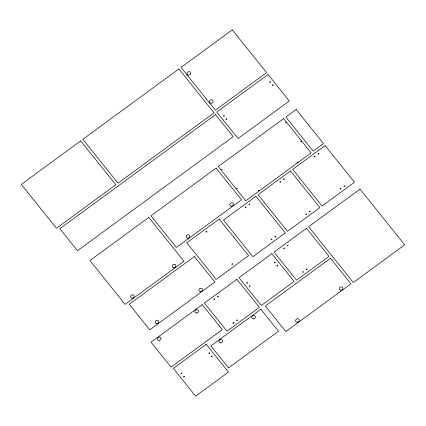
<?xml version="1.0" encoding="UTF-8"?>
<svg xmlns="http://www.w3.org/2000/svg" width="426" height="426" viewBox="0 0 426 426"><rect width="100%" height="100%" fill="white"/><g stroke="black" fill="none" stroke-linecap="round" stroke-linejoin="round"><path stroke-width="0.64" d="M181.082 373.586C182.179 374.944 182.03 372.01 181.082 373.586M183.627 376.749C184.517 378.166 184.809 375.247 183.633 376.717M206.024 231.872C207.015 233.224 207.158 230.338 206.035 231.808M208.969 353.159C209.991 354.544 210.045 351.551 208.969 353.159M211.504 356.328C212.468 357.723 212.585 354.815 211.509 356.296M213.847 299.143C214.795 300.522 215.066 297.604 213.852 299.116M217.553 296.437C218.506 297.843 218.714 294.851 217.553 296.437M221.632 169.734L222.154 169.686L221.637 169.718M223.543 115.973C224.571 117.336 224.603 114.434 223.543 115.941M226.089 119.131C227.122 120.515 227.159 117.539 226.089 119.131M231.877 264.099C232.878 265.505 232.942 262.491 231.877 264.099M232.979 323.004C233.991 324.378 234.124 321.39 232.979 323.004M236.75 188.585L237.271 188.532L236.755 188.548M236.68 320.288C237.777 321.646 237.607 318.701 236.68 320.288M245.28 207.265C246.281 208.655 246.308 205.737 245.28 207.265M246.782 282.917C247.751 284.302 247.852 281.416 246.782 282.885M248.981 204.555C249.924 205.939 250.19 202.994 248.981 204.523M249.322 286.08C250.36 287.449 250.344 284.536 249.322 286.08M258.433 190.406L258.949 190.326L258.433 190.406M269.812 82.08C270.835 83.432 270.92 80.514 269.812 82.048M271.128 239.497C272.193 240.85 272.155 237.926 271.133 239.465M272.347 85.248C273.274 86.664 273.508 83.666 272.347 85.248M274.472 262.629C275.531 264.013 275.425 261.053 274.472 262.629M274.829 236.787C275.856 238.15 275.915 235.195 274.834 236.755M277.012 265.797C277.944 267.177 278.242 264.253 277.012 265.765M279.877 181.923C280.787 183.34 281.048 180.374 279.877 181.891M283.578 179.213C284.493 180.624 284.733 177.669 283.578 179.181M283.562 248.299C284.531 249.695 284.659 246.76 283.562 248.267M285.665 122.832L286.181 122.768L285.665 122.816M287.257 245.589C288.327 246.968 288.194 244.018 287.257 245.589M296.991 162.162L297.508 162.114L296.991 162.13M300.783 141.682L301.299 141.597L300.783 141.682M302.556 271.99C303.461 273.423 303.727 270.435 302.556 271.99M305.724 214.15C306.704 215.54 306.811 212.617 305.73 214.124M306.257 269.28C307.183 270.696 307.428 267.704 306.257 269.28M309.425 211.44C310.575 212.787 310.282 209.848 309.425 211.44M314.473 156.582C315.496 157.961 315.453 155.059 314.473 156.582M318.174 153.871C319.154 155.25 319.34 152.284 318.174 153.871M340.321 188.809C341.359 190.198 341.322 187.227 340.321 188.809M344.022 186.098C345.097 187.445 345.044 184.517 344.022 186.098M80.684 140.91L21.3 184.41L56.461 228.251L115.845 184.756L80.684 140.91M178.877 68.98L82.836 139.334L117.997 183.18L214.038 112.826L178.877 68.98M232.276 29.863L181.029 67.404L215.338 110.18L266.585 72.638L232.276 29.863M268.06 74.481L216.813 112.022L238.07 138.525L289.318 100.983L268.06 74.481M215.519 114.663L59.832 228.703L77.489 250.722L233.171 136.677L215.519 114.663M148.802 217.414L89.939 260.536L125.1 304.382L183.968 261.26L148.802 217.414M216.104 168.116L150.953 215.838L176.348 247.501L241.494 199.778L216.104 168.116M283.663 118.63L218.256 166.539L245.743 200.816L311.145 152.902L283.663 118.63M296.139 109.487L285.814 117.054L313.137 151.124L323.462 143.562L296.139 109.487M219.214 219.017L186.774 242.783L216.163 279.429L248.608 255.664L219.214 219.017M255.909 196.29L223.464 220.056L252.858 256.702L285.303 232.937L255.909 196.29M290.505 170.943L258.06 194.714L287.454 231.361L319.899 207.59L290.505 170.943M325.102 145.601L292.657 169.367L322.051 206.019L354.496 182.248L325.102 145.601M194.394 256.543L129.243 304.265L149.734 329.815L214.885 282.092L194.394 256.543M202.27 304.654L151.022 342.195L171.039 367.153L222.292 329.612L202.27 304.654M236.867 279.312L204.421 303.078L226.967 331.183L259.413 307.418L236.867 279.312M271.873 253.667L239.018 277.736L261.282 305.49L294.137 281.426L271.873 253.667M306.47 228.325L274.024 252.096L296.565 280.202L329.01 256.436L306.47 228.325M360.002 189.117L308.621 226.749L353.319 282.486L404.7 244.849L360.002 189.117M206.211 344.315L173.355 368.378L195.619 396.137L228.469 372.074L206.211 344.315M260.888 309.26L210.886 345.885L228.538 367.899L278.54 331.274L260.888 309.26M330.491 258.273L265.339 305.996L285.83 331.545L350.976 283.822L330.491 258.273M297.194 322.162A1.874 1.645 -27.6 0 0 299.132 319.665A1.874 1.645 -27.6 0 0 295.995 319.58A1.874 1.645 -27.6 0 0 297.194 322.162M340.827 290.202A1.874 1.645 -27.6 0 0 342.765 287.704A1.874 1.645 -27.6 0 0 339.628 287.614A1.874 1.645 -27.6 0 0 340.827 290.202M220.54 342.898A1.874 1.645 -27.6 0 0 222.484 340.395A1.874 1.645 -27.6 0 0 219.347 340.31A1.874 1.645 -27.6 0 0 220.54 342.898M253.332 318.877A1.874 1.645 -27.6 0 0 255.27 316.38A1.874 1.645 -27.6 0 0 252.139 316.289A1.874 1.645 -27.6 0 0 253.332 318.877M158.957 340.465A1.874 1.645 -27.6 0 0 160.9 337.967A1.874 1.645 -27.6 0 0 157.764 337.882A1.874 1.645 -27.6 0 0 158.957 340.465M196.439 313.014A1.874 1.645 -27.6 0 0 198.378 310.511A1.874 1.645 -27.6 0 0 195.241 310.426A1.874 1.645 -27.6 0 0 196.439 313.014M156.795 323.584A1.874 1.645 -27.6 0 0 158.733 321.087A1.874 1.645 -27.6 0 0 155.596 321.002A1.874 1.645 -27.6 0 0 156.795 323.584M200.428 291.624A1.874 1.645 -27.6 0 0 202.366 289.126A1.874 1.645 -27.6 0 0 199.23 289.036A1.874 1.645 -27.6 0 0 200.428 291.624M173.813 267.64A1.874 1.645 -27.6 0 0 175.752 265.142A1.874 1.645 -27.6 0 0 172.621 265.052A1.874 1.645 -27.6 0 0 173.813 267.64M132.161 298.152A1.874 1.645 -27.6 0 0 134.099 295.649A1.874 1.645 -27.6 0 0 130.963 295.564A1.874 1.645 -27.6 0 0 132.161 298.152M187.706 238.118A1.874 1.645 -27.6 0 0 189.645 235.621A1.874 1.645 -27.6 0 0 186.513 235.53A1.874 1.645 -27.6 0 0 187.706 238.118M231.339 206.157A1.874 1.645 -27.6 0 0 233.278 203.655A1.874 1.645 -27.6 0 0 230.146 203.569A1.874 1.645 -27.6 0 0 231.339 206.157M211.078 103.124A1.874 1.645 -27.6 0 0 213.016 100.627A1.874 1.645 -27.6 0 0 209.88 100.541A1.874 1.645 -27.6 0 0 211.078 103.124M188.58 75.077A1.874 1.645 -27.6 0 0 190.518 72.574A1.874 1.645 -27.6 0 0 187.387 72.489A1.874 1.645 -27.6 0 0 188.58 75.077"/></g></svg>
